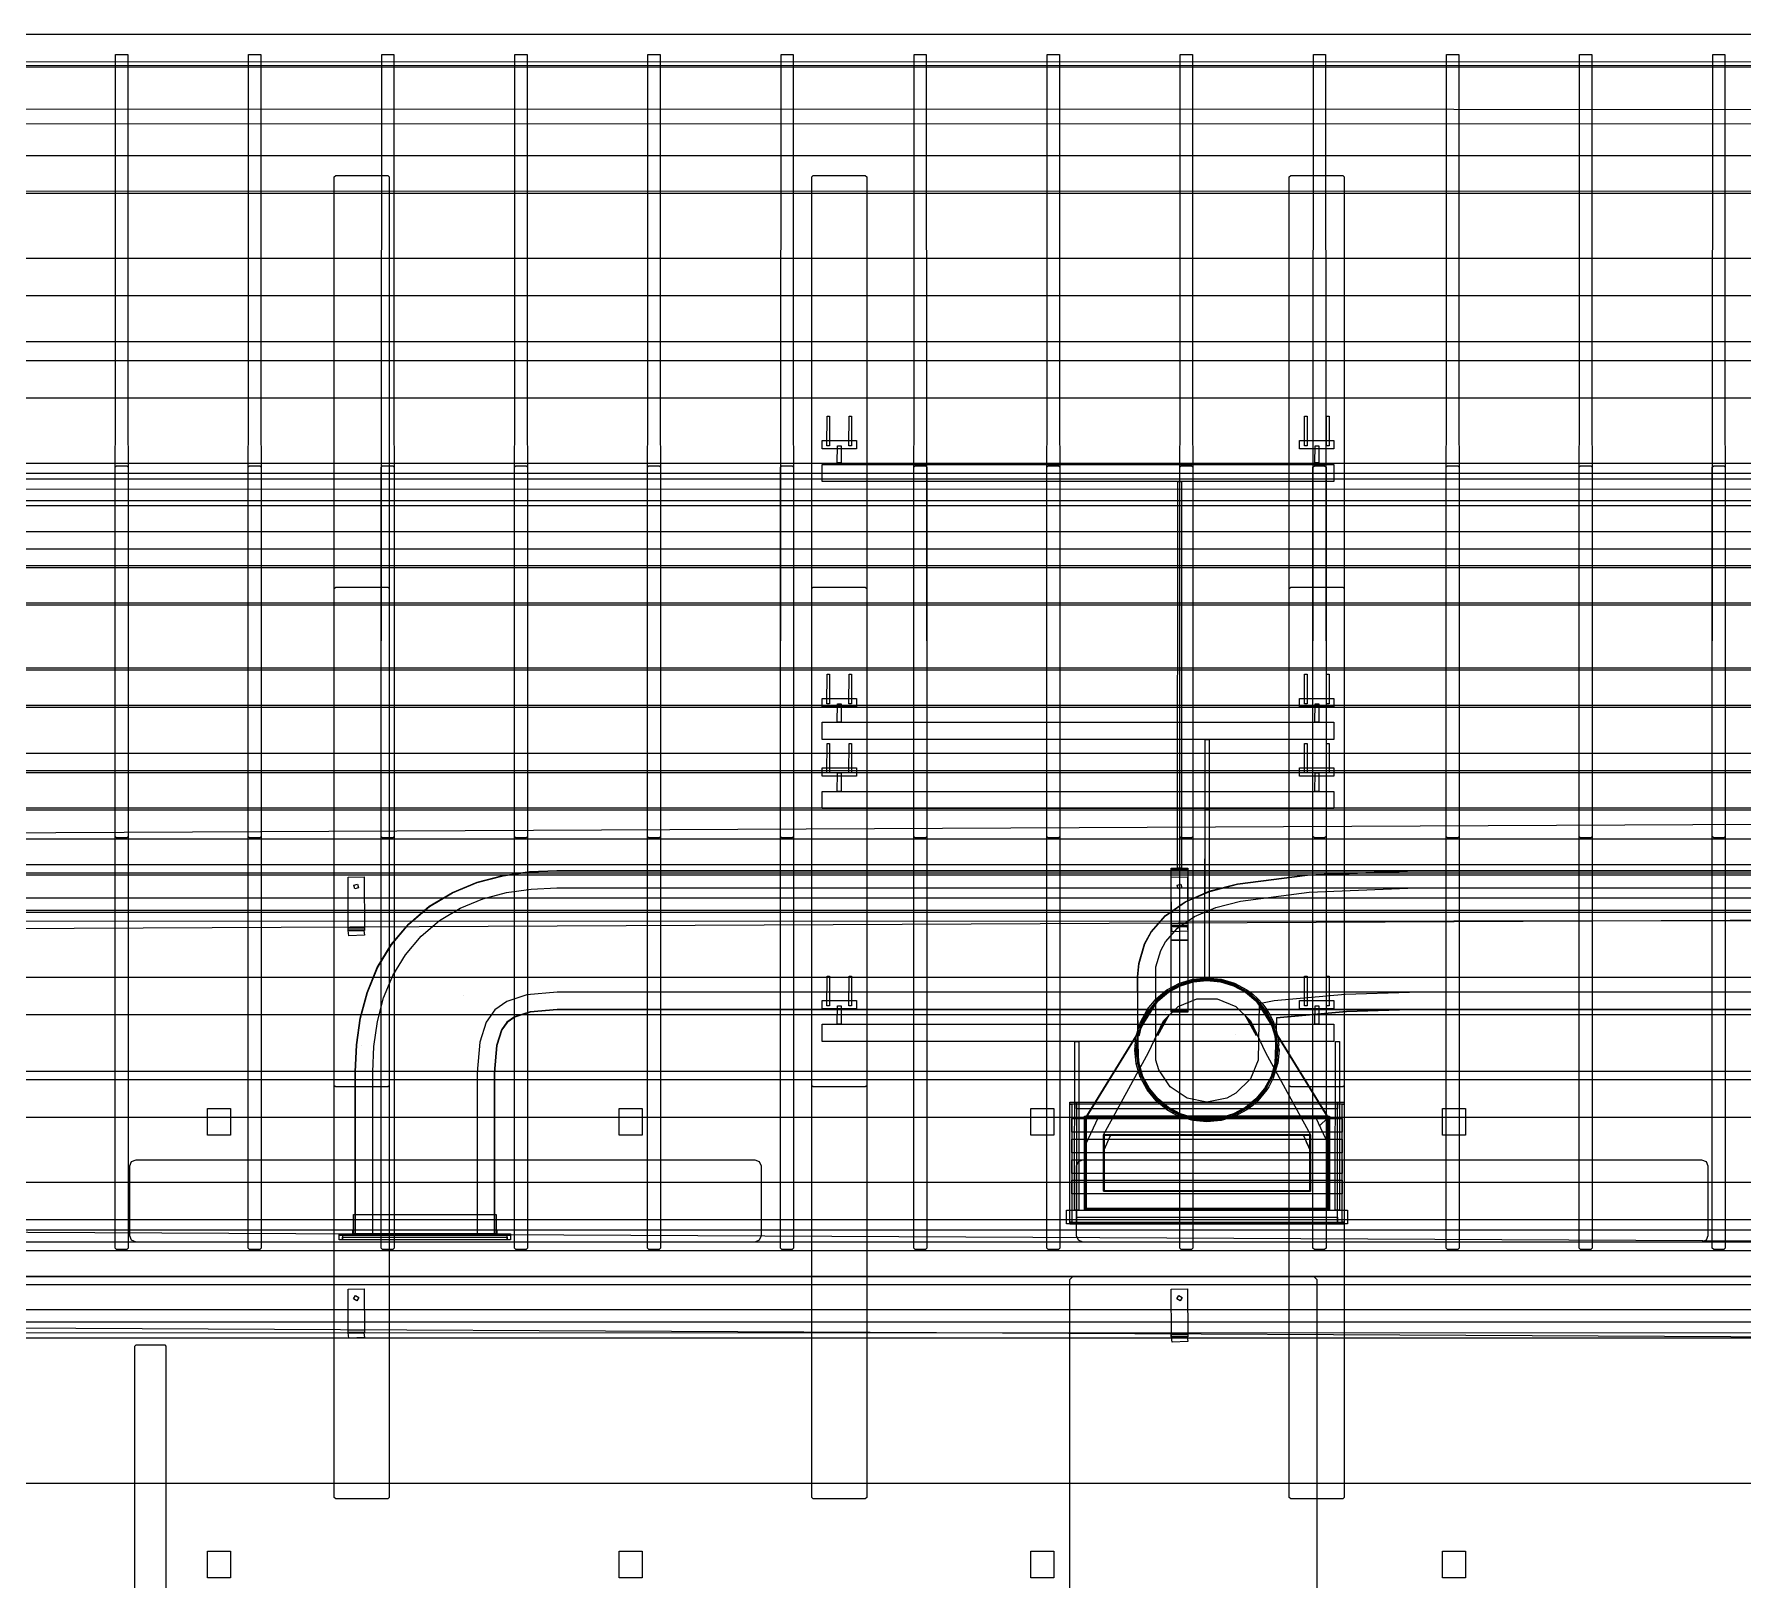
# Model space of a CAD drawing. Header units: metres. Extents: x 292.5 to 342.7, y -1 to 8.9.
# Drawn here: x 335.931 to 338.421, y 5.958 to 8.21 of the extents above; entities that cross this region are included whole.
import ezdxf

# ---------------------------------------------------------------- set-up
doc = ezdxf.new("R2010")
doc.units = ezdxf.units.M
doc.layers.add('VISTA', color=8, linetype='Continuous')

msp = doc.modelspace()

# ---------------------------------------------------------------- linework, layer by layer
at = {"layer": 'VISTA'}
for points in [[(333.64, 8.2083), (333.6417, 8.21), (342.3583, 8.21), (342.36, 8.2083), (342.36, 8.1017), (342.3583, 8.1), (333.6408, 8.1005), (333.64, 8.2083)], [(342.3, 7.0371), (333.7, 7.0371), (333.7, 8.1703), (342.3, 8.1695), (342.3, 7.0371)], [(336.0491, 8.1803), (336.0669, 8.1803), (336.0675, 7.0411), (336.0655, 7.0391), (336.0505, 7.0391), (336.0485, 7.0411), (336.0491, 8.1803)], [(336.2431, 8.1803), (336.2609, 8.1803), (336.2615, 7.0411), (336.2595, 7.0391), (336.2445, 7.0391), (336.2425, 7.0411), (336.2431, 8.1803)], [(336.4371, 8.1803), (336.4549, 8.1803), (336.4555, 7.0411), (336.4535, 7.0391), (336.4385, 7.0391), (336.4365, 7.0411), (336.4371, 8.1803)], [(336.6311, 8.1803), (336.6489, 8.1803), (336.6495, 7.0411), (336.6475, 7.0391), (336.6325, 7.0391), (336.6305, 7.0411), (336.6311, 8.1803)], [(336.8251, 8.1803), (336.8429, 8.1803), (336.8435, 7.0411), (336.8415, 7.0391), (336.8265, 7.0391), (336.8245, 7.0411), (336.8251, 8.1803)], [(337.0191, 8.1803), (337.0369, 8.1803), (337.0375, 7.0411), (337.0355, 7.0391), (337.0205, 7.0391), (337.0185, 7.0411), (337.0191, 8.1803)], [(337.2131, 8.1803), (337.2309, 8.1803), (337.2315, 7.0411), (337.2295, 7.0391), (337.2145, 7.0391), (337.2125, 7.0411), (337.2131, 8.1803)], [(337.4071, 8.1803), (337.4249, 8.1803), (337.4255, 7.0411), (337.4235, 7.0391), (337.4085, 7.0391), (337.4065, 7.0411), (337.4071, 8.1803)], [(337.6011, 8.1803), (337.6189, 8.1803), (337.6195, 7.0411), (337.6175, 7.0391), (337.6025, 7.0391), (337.6005, 7.0411), (337.6011, 8.1803)], [(337.7951, 8.1803), (337.8129, 8.1803), (337.8135, 7.0411), (337.8115, 7.0391), (337.7965, 7.0391), (337.7945, 7.0411), (337.7951, 8.1803)], [(337.9891, 8.1803), (338.0069, 8.1803), (338.0075, 7.0411), (338.0055, 7.0391), (337.9905, 7.0391), (337.9885, 7.0411), (337.9891, 8.1803)], [(338.1831, 8.1803), (338.2009, 8.1803), (338.2015, 7.0411), (338.1995, 7.0391), (338.1845, 7.0391), (338.1825, 7.0411), (338.1831, 8.1803)], [(338.3771, 8.1803), (338.3949, 8.1803), (338.3955, 7.0411), (338.3935, 7.0391), (338.3785, 7.0391), (338.3765, 7.0411), (338.3771, 8.1803)], [(342.308, 8.165), (342.31, 8.163), (342.31, 7.487), (342.308, 7.485), (333.692, 7.485), (333.69, 7.487), (333.6906, 8.1644), (342.308, 8.165)], [(342.3, 6.9512), (333.7, 6.9512), (333.7, 8.1623), (342.3, 8.1623), (342.3, 6.9512)], [(341.818, 8.08), (341.82, 8.078), (341.82, 6.402), (341.818, 6.4), (334.182, 6.4), (334.18, 6.402), (334.1806, 8.0794), (341.818, 8.08)], [(334.212, 8.033), (341.788, 8.033), (341.79, 8.031), (341.79, 7.98), (341.788, 7.978), (334.212, 7.978), (334.21, 7.98), (334.21, 8.031), (334.212, 8.033)], [(336.37, 8.0041), (336.446, 8.0041), (336.448, 8.0022), (336.448, 6.6778), (336.446, 6.6759), (336.37, 6.6759), (336.368, 6.6778), (336.368, 8.0022), (336.37, 8.0041)], [(337.066, 8.0041), (337.142, 8.0041), (337.144, 8.0022), (337.144, 6.6778), (337.142, 6.6759), (337.066, 6.6759), (337.064, 6.6778), (337.064, 8.0022), (337.066, 8.0041)], [(337.762, 8.0041), (337.838, 8.0041), (337.84, 8.0022), (337.84, 6.6778), (337.838, 6.6759), (337.762, 6.6759), (337.76, 6.6778), (337.76, 8.0022), (337.762, 8.0041)], [(341.808, 7.9817), (341.81, 7.9797), (341.81, 7.7637), (341.808, 7.7617), (334.192, 7.7617), (334.19, 7.7637), (334.1906, 7.9811), (341.808, 7.9817)], [(334.212, 7.8837), (341.788, 7.8837), (341.79, 7.8817), (341.79, 7.8307), (341.788, 7.8287), (334.212, 7.8287), (334.21, 7.8307), (334.21, 7.8817), (334.212, 7.8837)], [(334.212, 7.7344), (341.788, 7.7344), (341.79, 7.7324), (341.79, 7.6814), (341.788, 7.6794), (334.212, 7.6794), (334.21, 7.6814), (334.21, 7.7324), (334.212, 7.7344)], [(337.09, 7.6532), (337.09, 7.6102), (337.086, 7.6102), (337.0863, 7.6532), (337.09, 7.6532)], [(337.122, 7.6532), (337.122, 7.6102), (337.118, 7.6102), (337.1183, 7.6532), (337.122, 7.6532)], [(337.786, 7.6532), (337.786, 7.6102), (337.782, 7.6102), (337.7823, 7.6532), (337.786, 7.6532)], [(337.818, 7.6532), (337.818, 7.6102), (337.814, 7.6102), (337.8143, 7.6532), (337.818, 7.6532)], [(337.079, 7.6178), (337.129, 7.6178), (337.129, 7.6056), (337.079, 7.6056), (337.079, 7.6178)], [(337.107, 7.6102), (337.107, 7.5852), (337.101, 7.5852), (337.1015, 7.6102), (337.107, 7.6102)], [(337.775, 7.6178), (337.825, 7.6178), (337.825, 7.6056), (337.775, 7.6056), (337.775, 7.6178)], [(337.803, 7.6102), (337.803, 7.5852), (337.797, 7.5852), (337.7975, 7.6102), (337.803, 7.6102)], [(334.212, 7.5851), (341.788, 7.5851), (341.79, 7.5831), (341.79, 7.5321), (341.788, 7.5301), (334.212, 7.5301), (334.21, 7.5321), (334.21, 7.5831), (334.212, 7.5851)], [(336.0505, 7.5809), (336.0655, 7.5809), (336.0675, 7.5789), (336.0675, 6.4411), (336.0655, 6.4391), (336.0505, 6.4391), (336.0485, 6.4411), (336.0485, 7.5789), (336.0505, 7.5809)], [(336.2445, 7.5809), (336.2595, 7.5809), (336.2615, 7.5789), (336.2615, 6.4411), (336.2595, 6.4391), (336.2445, 6.4391), (336.2425, 6.4411), (336.2425, 7.5789), (336.2445, 7.5809)], [(336.4385, 7.5809), (336.4535, 7.5809), (336.4555, 7.5789), (336.4555, 6.4411), (336.4535, 6.4391), (336.4385, 6.4391), (336.4365, 6.4411), (336.4365, 7.5789), (336.4385, 7.5809)], [(336.6325, 7.5809), (336.6475, 7.5809), (336.6495, 7.5789), (336.6495, 6.4411), (336.6475, 6.4391), (336.6325, 6.4391), (336.6305, 6.4411), (336.6305, 7.5789), (336.6325, 7.5809)], [(336.8265, 7.5809), (336.8415, 7.5809), (336.8435, 7.5789), (336.8435, 6.4411), (336.8415, 6.4391), (336.8265, 6.4391), (336.8245, 6.4411), (336.8245, 7.5789), (336.8265, 7.5809)], [(337.0205, 7.5809), (337.0355, 7.5809), (337.0375, 7.5789), (337.0375, 6.4411), (337.0355, 6.4391), (337.0205, 6.4391), (337.0185, 6.4411), (337.0185, 7.5789), (337.0205, 7.5809)], [(337.825, 7.5832), (337.825, 7.5582), (337.079, 7.5582), (337.079, 7.5832), (337.825, 7.5832)], [(337.2145, 7.5809), (337.2295, 7.5809), (337.2315, 7.5789), (337.2315, 6.4411), (337.2295, 6.4391), (337.2145, 6.4391), (337.2125, 6.4411), (337.2125, 7.5789), (337.2145, 7.5809)], [(337.4085, 7.5809), (337.4235, 7.5809), (337.4255, 7.5789), (337.4255, 6.4411), (337.4235, 6.4391), (337.4085, 6.4391), (337.4065, 6.4411), (337.4065, 7.5789), (337.4085, 7.5809)], [(337.6025, 7.5809), (337.6175, 7.5809), (337.6195, 7.5789), (337.6195, 6.4411), (337.6175, 6.4391), (337.6025, 6.4391), (337.6005, 6.4411), (337.6005, 7.5789), (337.6025, 7.5809)], [(337.7965, 7.5809), (337.8115, 7.5809), (337.8135, 7.5789), (337.8135, 6.4411), (337.8115, 6.4391), (337.7965, 6.4391), (337.7945, 6.4411), (337.7945, 7.5789), (337.7965, 7.5809)], [(337.9905, 7.5809), (338.0055, 7.5809), (338.0075, 7.5789), (338.0075, 6.4411), (338.0055, 6.4391), (337.9905, 6.4391), (337.9885, 6.4411), (337.9885, 7.5789), (337.9905, 7.5809)], [(338.1845, 7.5809), (338.1995, 7.5809), (338.2015, 7.5789), (338.2015, 6.4411), (338.1995, 6.4391), (338.1845, 6.4391), (338.1825, 6.4411), (338.1825, 7.5789), (338.1845, 7.5809)], [(338.3785, 7.5809), (338.3935, 7.5809), (338.3955, 7.5789), (338.3955, 6.4411), (338.3935, 6.4391), (338.3785, 6.4391), (338.3765, 6.4411), (338.3765, 7.5789), (338.3785, 7.5809)], [(342.308, 7.5475), (342.31, 7.5455), (342.31, 7.5245), (342.308, 7.5225), (333.692, 7.5225), (333.69, 7.5245), (333.6906, 7.5469), (342.308, 7.5475)], [(333.7, 7.5703), (342.3, 7.5703), (342.3, 6.4371), (333.7, 6.4371), (333.7, 7.5703)], [(333.7, 7.5623), (342.3, 7.5623), (342.3, 6.3512), (333.7, 6.3512), (333.7, 7.5623)], [(337.603, 7.5582), (337.603, 6.995), (337.597, 6.995), (337.5975, 7.5582), (337.603, 7.5582)], [(333.7, 7.4599), (342.3, 7.4599), (342.3, 6.3101), (333.7, 6.3101), (333.7, 7.4599)], [(334.212, 7.4359), (341.788, 7.4359), (341.79, 7.4339), (341.79, 7.3829), (341.788, 7.3809), (334.212, 7.3809), (334.21, 7.3829), (334.21, 7.4339), (334.212, 7.4359)], [(334.212, 7.433), (341.788, 7.433), (341.79, 7.431), (341.79, 7.38), (341.788, 7.378), (334.212, 7.378), (334.21, 7.38), (334.21, 7.431), (334.212, 7.433)], [(336.368, 7.4022), (336.37, 7.4041), (336.446, 7.4041), (336.448, 7.4022), (336.448, 6.0778), (336.446, 6.0759), (336.37, 6.0759), (336.368, 6.0778), (336.368, 7.4022)], [(337.064, 7.4022), (337.066, 7.4041), (337.142, 7.4041), (337.144, 7.4022), (337.144, 6.0778), (337.142, 6.0759), (337.066, 6.0759), (337.064, 6.0778), (337.064, 7.4022)], [(337.76, 7.4022), (337.762, 7.4041), (337.838, 7.4041), (337.84, 7.4022), (337.84, 6.0778), (337.838, 6.0759), (337.762, 6.0759), (337.76, 6.0778), (337.76, 7.4022)], [(341.808, 7.3817), (341.81, 7.3797), (341.81, 7.1637), (341.808, 7.1617), (334.192, 7.1617), (334.19, 7.1637), (334.1906, 7.3811), (341.808, 7.3817)], [(334.212, 7.2866), (341.788, 7.2866), (341.79, 7.2846), (341.79, 7.2336), (341.788, 7.2316), (334.212, 7.2316), (334.21, 7.2336), (334.21, 7.2846), (334.212, 7.2866)], [(334.212, 7.2837), (341.788, 7.2837), (341.79, 7.2817), (341.79, 7.2307), (341.788, 7.2287), (334.212, 7.2287), (334.21, 7.2307), (334.21, 7.2817), (334.212, 7.2837)], [(337.09, 7.2773), (337.09, 7.2343), (337.086, 7.2343), (337.0863, 7.2773), (337.09, 7.2773)], [(337.122, 7.2773), (337.122, 7.2343), (337.118, 7.2343), (337.1183, 7.2773), (337.122, 7.2773)], [(337.786, 7.2773), (337.786, 7.2343), (337.782, 7.2343), (337.7823, 7.2773), (337.786, 7.2773)], [(337.818, 7.2773), (337.818, 7.2343), (337.814, 7.2343), (337.8143, 7.2773), (337.818, 7.2773)], [(337.079, 7.2419), (337.129, 7.2419), (337.129, 7.2298), (337.079, 7.2298), (337.079, 7.2419)], [(337.107, 7.2343), (337.107, 7.2073), (337.101, 7.2073), (337.1015, 7.2343), (337.107, 7.2343)], [(337.775, 7.2419), (337.825, 7.2419), (337.825, 7.2298), (337.775, 7.2298), (337.775, 7.2419)], [(337.803, 7.2343), (337.803, 7.2073), (337.797, 7.2073), (337.7975, 7.2343), (337.803, 7.2343)], [(337.825, 7.2073), (337.825, 7.1823), (337.079, 7.1823), (337.079, 7.2073), (337.825, 7.2073)], [(337.09, 7.1765), (337.09, 7.1335), (337.086, 7.1335), (337.0863, 7.1765), (337.09, 7.1765)], [(337.122, 7.1765), (337.122, 7.1335), (337.118, 7.1335), (337.1183, 7.1765), (337.122, 7.1765)], [(337.643, 7.1823), (337.643, 6.835), (337.637, 6.835), (337.6375, 7.1823), (337.643, 7.1823)], [(337.786, 7.1765), (337.786, 7.1335), (337.782, 7.1335), (337.7823, 7.1765), (337.786, 7.1765)], [(337.818, 7.1765), (337.818, 7.1335), (337.814, 7.1335), (337.8143, 7.1765), (337.818, 7.1765)], [(334.212, 7.1373), (341.788, 7.1373), (341.79, 7.1353), (341.79, 7.0843), (341.788, 7.0823), (334.212, 7.0823), (334.21, 7.0843), (334.21, 7.1353), (334.212, 7.1373)], [(334.212, 7.1344), (341.788, 7.1344), (341.79, 7.1324), (341.79, 7.0814), (341.788, 7.0794), (334.212, 7.0794), (334.21, 7.0814), (334.21, 7.1324), (334.212, 7.1344)], [(337.079, 7.1411), (337.129, 7.1411), (337.129, 7.1289), (337.079, 7.1289), (337.079, 7.1411)], [(337.107, 7.1335), (337.107, 7.1065), (337.101, 7.1065), (337.1015, 7.1335), (337.107, 7.1335)], [(337.775, 7.1411), (337.825, 7.1411), (337.825, 7.1289), (337.775, 7.1289), (337.775, 7.1411)], [(337.803, 7.1335), (337.803, 7.1065), (337.797, 7.1065), (337.7975, 7.1335), (337.803, 7.1335)], [(337.825, 7.1065), (337.825, 7.0815), (337.079, 7.0815), (337.079, 7.1065), (337.825, 7.1065)], [(333.675, 7.0356), (342.325, 7.0776), (342.325, 6.9376), (333.675, 6.8956), (333.675, 7.0356)], [(337.643, 7.0815), (337.643, 6.835), (337.637, 6.835), (337.6375, 7.0815), (337.643, 7.0815)], [(334, 6.998), (334.002, 7.0001), (341.998, 7), (342, 6.998), (342, 6.402), (341.998, 6.4), (334.002, 6.4), (334, 6.402), (334, 6.998)], [(334.212, 6.988), (341.788, 6.988), (341.79, 6.986), (341.79, 6.935), (341.788, 6.933), (334.212, 6.933), (334.21, 6.935), (334.21, 6.986), (334.212, 6.988)], [(334.212, 6.9851), (341.788, 6.9851), (341.79, 6.9831), (341.79, 6.9321), (341.788, 6.9301), (334.212, 6.9301), (334.21, 6.9321), (334.21, 6.9831), (334.212, 6.9851)], [(336.388, 6.9815), (336.4115, 6.982), (336.412, 6.9045), (336.3881, 6.9045), (336.388, 6.9815)], [(337.588, 6.995), (337.612, 6.995), (337.612, 6.89), (337.588, 6.89), (337.588, 6.995)], [(337.588, 6.993), (337.612, 6.993), (337.612, 6.89), (337.588, 6.89), (337.588, 6.993)], [(337.588, 6.9815), (337.6115, 6.982), (337.612, 6.9105), (337.5881, 6.9105), (337.588, 6.9815)], [(336.4035, 6.966), (336.398, 6.9645), (336.3965, 6.97), (336.402, 6.9715), (336.4035, 6.966)], [(336.5779, 6.9691), (336.5779, 6.9691), (336.5779, 6.9691), (336.5779, 6.9691)], [(337.6035, 6.966), (337.598, 6.9645), (337.5965, 6.97), (337.602, 6.9715), (337.6035, 6.966)], [(341.808, 6.9183), (341.81, 6.9163), (341.81, 6.7003), (341.808, 6.6983), (334.192, 6.6983), (334.19, 6.7003), (334.1906, 6.9177), (341.808, 6.9183)], [(336.388, 6.908), (336.412, 6.908), (336.412, 6.904), (336.388, 6.904), (336.388, 6.908)], [(336.411, 6.904), (336.412, 6.897), (336.389, 6.896), (336.3883, 6.9037), (336.411, 6.904)], [(337.588, 6.914), (337.612, 6.914), (337.612, 6.91), (337.588, 6.91), (337.588, 6.914)], [(337.611, 6.91), (337.612, 6.903), (337.589, 6.902), (337.5883, 6.9097), (337.611, 6.91)], [(337.588, 6.89), (337.612, 6.89), (337.612, 6.785), (337.588, 6.785), (337.588, 6.89)], [(337.588, 6.89), (337.612, 6.89), (337.612, 6.787), (337.588, 6.787), (337.588, 6.89)], [(334.212, 6.8359), (341.788, 6.8359), (341.79, 6.8339), (341.79, 6.7829), (341.788, 6.7809), (334.212, 6.7809), (334.21, 6.7829), (334.21, 6.8339), (334.212, 6.8359)], [(337.09, 6.8373), (337.09, 6.7943), (337.086, 6.7943), (337.0863, 6.8373), (337.09, 6.8373)], [(337.122, 6.8373), (337.122, 6.7943), (337.118, 6.7943), (337.1183, 6.8373), (337.122, 6.8373)], [(337.4635, 6.6315), (337.5406, 6.7569), (337.5556, 6.7864), (337.5682, 6.8018), (337.5836, 6.8144), (337.6012, 6.8238), (337.6202, 6.8296), (337.64, 6.8315), (337.6598, 6.8296), (337.6788, 6.8238), (337.6964, 6.8144), (337.7118, 6.8018), (337.7244, 6.7864), (337.7394, 6.7568), (337.8165, 6.6315), (337.8165, 6.4985), (337.4635, 6.4985), (337.4635, 6.6315)], [(337.464, 6.631), (337.5409, 6.7563), (337.556, 6.7861), (337.5686, 6.8014), (337.5839, 6.814), (337.6013, 6.8233), (337.6203, 6.8291), (337.64, 6.831), (337.6597, 6.8291), (337.6787, 6.8233), (337.6961, 6.814), (337.7114, 6.8014), (337.724, 6.7861), (337.7391, 6.7563), (337.816, 6.631), (337.816, 6.499), (337.464, 6.499), (337.464, 6.631)], [(337.6006, 6.8252), (337.5828, 6.8156), (337.5817, 6.8173), (337.5998, 6.827), (337.6006, 6.8252)], [(337.6006, 6.8252), (337.5828, 6.8156), (337.5817, 6.8173), (337.5998, 6.827), (337.6006, 6.8252)], [(337.5838, 6.8145), (337.5828, 6.8156), (337.5914, 6.8208), (337.6006, 6.8252), (337.5838, 6.8145)], [(337.5838, 6.8145), (337.5828, 6.8156), (337.5914, 6.8208), (337.6006, 6.8252), (337.5838, 6.8145)], [(337.5998, 6.827), (337.6195, 6.833), (337.6199, 6.831), (337.6007, 6.8252), (337.5998, 6.827)], [(337.5998, 6.827), (337.6195, 6.833), (337.6199, 6.831), (337.6007, 6.8252), (337.5998, 6.827)], [(337.6101, 6.8286), (337.6199, 6.831), (337.6107, 6.8267), (337.6006, 6.8252), (337.6101, 6.8286)], [(337.6101, 6.8286), (337.6199, 6.831), (337.6107, 6.8267), (337.6006, 6.8252), (337.6101, 6.8286)], [(337.64, 6.833), (337.6199, 6.831), (337.6195, 6.833), (337.64, 6.835), (337.64, 6.833)], [(337.64, 6.833), (337.6199, 6.831), (337.6195, 6.833), (337.64, 6.835), (337.64, 6.833)], [(337.6349, 6.8329), (337.64, 6.833), (337.6202, 6.8296), (337.6349, 6.8329)], [(337.6349, 6.8329), (337.64, 6.833), (337.6202, 6.8296), (337.6349, 6.8329)], [(337.64, 6.833), (337.64, 6.835), (337.6605, 6.833), (337.6601, 6.831), (337.64, 6.833)], [(337.64, 6.833), (337.64, 6.835), (337.6605, 6.833), (337.6601, 6.831), (337.64, 6.833)], [(337.64, 6.833), (337.66, 6.831), (337.6597, 6.8296), (337.64, 6.833)], [(337.64, 6.833), (337.66, 6.831), (337.6597, 6.8296), (337.64, 6.833)], [(337.6794, 6.8252), (337.6788, 6.8238), (337.6598, 6.8296), (337.6794, 6.8252)], [(337.6794, 6.8252), (337.6788, 6.8238), (337.6598, 6.8296), (337.6794, 6.8252)], [(337.6802, 6.827), (337.6794, 6.8252), (337.6601, 6.831), (337.6605, 6.833), (337.6802, 6.827)], [(337.6802, 6.827), (337.6794, 6.8252), (337.6601, 6.831), (337.6605, 6.833), (337.6802, 6.827)], [(337.6794, 6.8252), (337.6802, 6.827), (337.6983, 6.8173), (337.6972, 6.8156), (337.6794, 6.8252)], [(337.6794, 6.8252), (337.6802, 6.827), (337.6983, 6.8173), (337.6972, 6.8156), (337.6794, 6.8252)], [(337.6794, 6.8252), (337.6972, 6.8156), (337.6964, 6.8144), (337.6794, 6.8252)], [(337.6794, 6.8252), (337.6972, 6.8156), (337.6964, 6.8144), (337.6794, 6.8252)], [(337.786, 6.8373), (337.786, 6.7943), (337.782, 6.7943), (337.7823, 6.8373), (337.786, 6.8373)], [(337.818, 6.8373), (337.818, 6.7943), (337.814, 6.7943), (337.8143, 6.8373), (337.818, 6.8373)], [(336.5558, 6.8085), (336.5558, 6.8085), (336.5558, 6.8085), (336.5558, 6.8085)], [(337.079, 6.8019), (337.129, 6.8019), (337.129, 6.7898), (337.079, 6.7898), (337.079, 6.8019)], [(337.489, 6.606), (337.5548, 6.7263), (337.5768, 6.7722), (337.5978, 6.7932), (337.6252, 6.8045), (337.6548, 6.8045), (337.6822, 6.7932), (337.7032, 6.7722), (337.7252, 6.7263), (337.791, 6.606), (337.791, 6.524), (337.489, 6.524), (337.489, 6.606)], [(337.5657, 6.8042), (337.5672, 6.8028), (337.5545, 6.7875), (337.5529, 6.7886), (337.5657, 6.8042)], [(337.5657, 6.8042), (337.5672, 6.8028), (337.5545, 6.7875), (337.5529, 6.7886), (337.5657, 6.8042)], [(337.5682, 6.8018), (337.5558, 6.7866), (337.5545, 6.7875), (337.5682, 6.8018)], [(337.5682, 6.8018), (337.5558, 6.7866), (337.5545, 6.7875), (337.5682, 6.8018)], [(337.5672, 6.8028), (337.5658, 6.8042), (337.5659, 6.8044), (337.5672, 6.8028)], [(337.5672, 6.8028), (337.5658, 6.8042), (337.5659, 6.8044), (337.5672, 6.8028)], [(337.5817, 6.8173), (337.5828, 6.8156), (337.5674, 6.803), (337.5659, 6.8044), (337.5817, 6.8173)], [(337.5817, 6.8173), (337.5828, 6.8156), (337.5674, 6.803), (337.5659, 6.8044), (337.5817, 6.8173)], [(337.5682, 6.8018), (337.5672, 6.8028), (337.5674, 6.803), (337.5682, 6.8018)], [(337.5682, 6.8018), (337.5672, 6.8028), (337.5674, 6.803), (337.5682, 6.8018)], [(337.5786, 6.8127), (337.5828, 6.8156), (337.5684, 6.8019), (337.5786, 6.8127)], [(337.5786, 6.8127), (337.5828, 6.8156), (337.5684, 6.8019), (337.5786, 6.8127)], [(337.7066, 6.8112), (337.714, 6.8044), (337.7126, 6.803), (337.6972, 6.8156), (337.6983, 6.8173), (337.7066, 6.8112)], [(337.7066, 6.8112), (337.714, 6.8044), (337.7126, 6.803), (337.6972, 6.8156), (337.6983, 6.8173), (337.7066, 6.8112)], [(337.7053, 6.8096), (337.7126, 6.803), (337.7116, 6.8019), (337.6972, 6.8156), (337.7053, 6.8096)], [(337.7053, 6.8096), (337.7126, 6.803), (337.7116, 6.8019), (337.6972, 6.8156), (337.7053, 6.8096)], [(337.7116, 6.8019), (337.7126, 6.803), (337.7128, 6.8028), (337.7116, 6.8019)], [(337.7116, 6.8019), (337.7126, 6.803), (337.7128, 6.8028), (337.7116, 6.8019)], [(337.7142, 6.8042), (337.7128, 6.8028), (337.7126, 6.803), (337.7142, 6.8042)], [(337.7142, 6.8042), (337.7128, 6.8028), (337.7126, 6.803), (337.7142, 6.8042)], [(337.7212, 6.7966), (337.7271, 6.7886), (337.7255, 6.7875), (337.7128, 6.8028), (337.7142, 6.8042), (337.7212, 6.7966)], [(337.7212, 6.7966), (337.7271, 6.7886), (337.7255, 6.7875), (337.7128, 6.8028), (337.7142, 6.8042), (337.7212, 6.7966)], [(337.7196, 6.7953), (337.7255, 6.7875), (337.7242, 6.7866), (337.7128, 6.8028), (337.7196, 6.7953)], [(337.7196, 6.7953), (337.7255, 6.7875), (337.7242, 6.7866), (337.7128, 6.8028), (337.7196, 6.7953)], [(337.775, 6.8019), (337.825, 6.8019), (337.825, 6.7898), (337.775, 6.7898), (337.775, 6.8019)], [(337.107, 6.7943), (337.107, 6.7673), (337.101, 6.7673), (337.1015, 6.7943), (337.107, 6.7943)], [(337.545, 6.7697), (337.5431, 6.7705), (337.5527, 6.7883), (337.5544, 6.7872), (337.545, 6.7697)], [(337.545, 6.7697), (337.5431, 6.7705), (337.5527, 6.7883), (337.5544, 6.7872), (337.545, 6.7697)], [(337.5464, 6.7691), (337.545, 6.7697), (337.5492, 6.7786), (337.5544, 6.7872), (337.5464, 6.7691)], [(337.5464, 6.7691), (337.545, 6.7697), (337.5492, 6.7786), (337.5544, 6.7872), (337.5464, 6.7691)], [(337.556, 6.7861), (337.5456, 6.7649), (337.5663, 6.7986), (337.556, 6.7861)], [(337.5544, 6.7872), (337.5527, 6.7883), (337.5529, 6.7886), (337.5544, 6.7872)], [(337.5544, 6.7872), (337.5527, 6.7883), (337.5529, 6.7886), (337.5544, 6.7872)], [(337.5556, 6.7864), (337.5544, 6.7872), (337.5545, 6.7875), (337.5556, 6.7864)], [(337.5556, 6.7864), (337.5544, 6.7872), (337.5545, 6.7875), (337.5556, 6.7864)], [(337.5776, 6.7717), (337.5684, 6.7511), (337.5837, 6.779), (337.5776, 6.7717)], [(337.5794, 6.784), (337.5794, 6.784), (337.5794, 6.784), (337.5794, 6.784)], [(337.5798, 6.7842), (337.5798, 6.7842), (337.5798, 6.7842), (337.5798, 6.7842)], [(337.7116, 6.7511), (337.7024, 6.7717), (337.6963, 6.779), (337.7116, 6.7511)], [(337.7345, 6.7649), (337.724, 6.7861), (337.7137, 6.7986), (337.7345, 6.7649)], [(337.7244, 6.7864), (337.7242, 6.7866), (337.7255, 6.7875), (337.7244, 6.7864)], [(337.7244, 6.7864), (337.7242, 6.7866), (337.7255, 6.7875), (337.7244, 6.7864)], [(337.7273, 6.7883), (337.7256, 6.7872), (337.7255, 6.7875), (337.7273, 6.7883)], [(337.7273, 6.7883), (337.7256, 6.7872), (337.7255, 6.7875), (337.7273, 6.7883)], [(337.7326, 6.7795), (337.7369, 6.7705), (337.735, 6.7697), (337.7256, 6.7872), (337.7273, 6.7883), (337.7326, 6.7795)], [(337.7326, 6.7795), (337.7369, 6.7705), (337.735, 6.7697), (337.7256, 6.7872), (337.7273, 6.7883), (337.7326, 6.7795)], [(337.7256, 6.7872), (337.735, 6.7697), (337.7336, 6.7691), (337.7256, 6.7872)], [(337.7256, 6.7872), (337.735, 6.7697), (337.7336, 6.7691), (337.7256, 6.7872)], [(337.803, 6.7943), (337.803, 6.7673), (337.797, 6.7673), (337.7975, 6.7943), (337.803, 6.7943)], [(337.825, 6.7673), (337.825, 6.7423), (337.079, 6.7423), (337.079, 6.7673), (337.825, 6.7673)], [(337.539, 6.7501), (337.5372, 6.7361), (337.5352, 6.7362), (337.537, 6.7505), (337.539, 6.7501)], [(337.539, 6.7501), (337.5372, 6.7361), (337.5352, 6.7362), (337.537, 6.7505), (337.539, 6.7501)], [(337.539, 6.7501), (337.537, 6.7505), (337.5371, 6.7509), (337.539, 6.7501)], [(337.539, 6.7501), (337.537, 6.7505), (337.5371, 6.7509), (337.539, 6.7501)], [(337.5393, 6.7515), (337.539, 6.7505), (337.5371, 6.7509), (337.5393, 6.7515)], [(337.5393, 6.7515), (337.539, 6.7505), (337.5371, 6.7509), (337.5393, 6.7515)], [(337.5391, 6.736), (337.5372, 6.7361), (337.539, 6.7501), (337.5391, 6.736)], [(337.5391, 6.736), (337.5372, 6.7361), (337.539, 6.7501), (337.5391, 6.736)], [(337.5448, 6.7694), (337.5393, 6.7515), (337.5373, 6.752), (337.543, 6.7702), (337.5448, 6.7694)], [(337.5448, 6.7694), (337.5393, 6.7515), (337.5373, 6.752), (337.543, 6.7702), (337.5448, 6.7694)], [(337.5409, 6.7512), (337.5406, 6.7502), (337.539, 6.7505), (337.5409, 6.7512)], [(337.5409, 6.7512), (337.5406, 6.7502), (337.539, 6.7505), (337.5409, 6.7512)], [(337.5404, 6.7498), (337.539, 6.7501), (337.539, 6.7505), (337.5404, 6.7498)], [(337.5404, 6.7498), (337.539, 6.7501), (337.539, 6.7505), (337.5404, 6.7498)], [(337.543, 6.7647), (337.5448, 6.7694), (337.5409, 6.7512), (337.543, 6.7647)], [(337.543, 6.7647), (337.5448, 6.7694), (337.5409, 6.7512), (337.543, 6.7647)], [(337.5448, 6.7694), (337.543, 6.7702), (337.5431, 6.7705), (337.5448, 6.7694)], [(337.5448, 6.7694), (337.543, 6.7702), (337.5431, 6.7705), (337.5448, 6.7694)], [(337.5462, 6.7688), (337.5448, 6.7694), (337.545, 6.7697), (337.5462, 6.7688)], [(337.5462, 6.7688), (337.5448, 6.7694), (337.545, 6.7697), (337.5462, 6.7688)], [(337.6821, 6.7527), (337.6821, 6.7527), (337.6821, 6.7527), (337.6821, 6.7527)], [(337.7394, 6.7502), (337.7336, 6.7691), (337.735, 6.7697), (337.7399, 6.755), (337.7394, 6.7502)], [(337.7394, 6.7502), (337.7336, 6.7691), (337.735, 6.7697), (337.7399, 6.755), (337.7394, 6.7502)], [(337.7405, 6.7605), (337.7429, 6.7509), (337.7409, 6.7505), (337.735, 6.7697), (337.737, 6.7702), (337.7405, 6.7605)], [(337.7405, 6.7605), (337.7429, 6.7509), (337.7409, 6.7505), (337.735, 6.7697), (337.737, 6.7702), (337.7405, 6.7605)], [(337.741, 6.7501), (337.7396, 6.7498), (337.7394, 6.7502), (337.741, 6.7501)], [(337.741, 6.7501), (337.7396, 6.7498), (337.7394, 6.7502), (337.741, 6.7501)], [(337.7428, 6.7361), (337.7409, 6.736), (337.7396, 6.7498), (337.7428, 6.7361)], [(337.7428, 6.7361), (337.7409, 6.736), (337.7396, 6.7498), (337.7428, 6.7361)], [(337.7409, 6.7505), (337.7429, 6.7509), (337.743, 6.7505), (337.7409, 6.7505)], [(337.7409, 6.7505), (337.7429, 6.7509), (337.743, 6.7505), (337.7409, 6.7505)], [(337.743, 6.7505), (337.7448, 6.7362), (337.7428, 6.7361), (337.7414, 6.748), (337.743, 6.7505)], [(337.743, 6.7505), (337.7448, 6.7362), (337.7428, 6.7361), (337.7414, 6.748), (337.743, 6.7505)], [(336.4083, 6.7366), (336.4083, 6.7366), (336.4083, 6.7366), (336.4083, 6.7366), (336.4083, 6.7366)], [(337.453, 6.7423), (337.453, 6.4965), (337.447, 6.4965), (337.4475, 6.7423), (337.453, 6.7423)], [(337.537, 6.7315), (337.535, 6.7316), (337.5351, 6.7335), (337.537, 6.7315)], [(337.537, 6.7315), (337.535, 6.7316), (337.5351, 6.7335), (337.537, 6.7315)], [(337.537, 6.7315), (337.537, 6.7304), (337.535, 6.7304), (337.537, 6.7315)], [(337.537, 6.7315), (337.537, 6.7304), (337.535, 6.7304), (337.537, 6.7315)], [(337.537, 6.73), (337.535, 6.73), (337.535, 6.7304), (337.537, 6.73)], [(337.537, 6.73), (337.535, 6.73), (337.535, 6.7304), (337.537, 6.73)], [(337.535, 6.73), (337.537, 6.73), (337.5389, 6.7103), (337.5369, 6.7099), (337.535, 6.73)], [(337.535, 6.73), (337.537, 6.73), (337.5389, 6.7103), (337.5369, 6.7099), (337.535, 6.73)], [(337.5372, 6.736), (337.5371, 6.7334), (337.5351, 6.7335), (337.5352, 6.7362), (337.5372, 6.736)], [(337.5372, 6.736), (337.5371, 6.7334), (337.5351, 6.7335), (337.5352, 6.7362), (337.5372, 6.736)], [(337.5371, 6.7334), (337.5388, 6.7333), (337.5386, 6.7315), (337.5371, 6.7334)], [(337.5371, 6.7334), (337.5388, 6.7333), (337.5386, 6.7315), (337.5371, 6.7334)], [(337.5386, 6.7315), (337.5385, 6.7304), (337.537, 6.7304), (337.5386, 6.7315)], [(337.5386, 6.7315), (337.5385, 6.7304), (337.537, 6.7304), (337.5386, 6.7315)], [(337.5385, 6.73), (337.537, 6.73), (337.537, 6.7304), (337.5385, 6.73)], [(337.5385, 6.73), (337.537, 6.73), (337.537, 6.7304), (337.5385, 6.73)], [(337.5375, 6.7199), (337.537, 6.73), (337.5404, 6.7106), (337.5375, 6.7199)], [(337.5375, 6.7199), (337.537, 6.73), (337.5404, 6.7106), (337.5375, 6.7199)], [(337.5372, 6.736), (337.5391, 6.7359), (337.5388, 6.7334), (337.5372, 6.736)], [(337.5372, 6.736), (337.5391, 6.7359), (337.5388, 6.7334), (337.5372, 6.736)], [(337.7144, 6.733), (337.7144, 6.733), (337.7144, 6.733), (337.7144, 6.733)], [(337.743, 6.73), (337.7411, 6.7103), (337.7396, 6.7106), (337.743, 6.73)], [(337.743, 6.73), (337.7411, 6.7103), (337.7396, 6.7106), (337.743, 6.73)], [(337.7409, 6.7359), (337.7428, 6.736), (337.7429, 6.7334), (337.7409, 6.7359)], [(337.7409, 6.7359), (337.7428, 6.736), (337.7429, 6.7334), (337.7409, 6.7359)], [(337.743, 6.73), (337.745, 6.73), (337.7431, 6.7099), (337.7411, 6.7103), (337.743, 6.73)], [(337.743, 6.73), (337.745, 6.73), (337.7431, 6.7099), (337.7411, 6.7103), (337.743, 6.73)], [(337.7414, 6.7315), (337.7412, 6.7333), (337.7429, 6.7334), (337.7414, 6.7315)], [(337.7414, 6.7315), (337.7412, 6.7333), (337.7429, 6.7334), (337.7414, 6.7315)], [(337.7414, 6.7315), (337.743, 6.7315), (337.743, 6.7304), (337.7414, 6.7315)], [(337.7414, 6.7315), (337.743, 6.7315), (337.743, 6.7304), (337.7414, 6.7315)], [(337.7415, 6.73), (337.7415, 6.7304), (337.743, 6.7304), (337.7415, 6.73)], [(337.7415, 6.73), (337.7415, 6.7304), (337.743, 6.7304), (337.7415, 6.73)], [(337.7449, 6.7335), (337.7429, 6.7334), (337.7428, 6.736), (337.7449, 6.7335)], [(337.7449, 6.7335), (337.7429, 6.7334), (337.7428, 6.736), (337.7449, 6.7335)], [(337.745, 6.7316), (337.743, 6.7315), (337.7429, 6.7334), (337.745, 6.7316)], [(337.745, 6.7316), (337.743, 6.7315), (337.7429, 6.7334), (337.745, 6.7316)], [(337.743, 6.7304), (337.743, 6.7315), (337.745, 6.7315), (337.743, 6.7304)], [(337.743, 6.7304), (337.743, 6.7315), (337.745, 6.7315), (337.743, 6.7304)], [(337.743, 6.7304), (337.745, 6.7304), (337.745, 6.73), (337.743, 6.7304)], [(337.743, 6.7304), (337.745, 6.7304), (337.745, 6.73), (337.743, 6.7304)], [(337.833, 6.7423), (337.833, 6.4965), (337.827, 6.4965), (337.8275, 6.7423), (337.833, 6.7423)], [(337.539, 6.7099), (337.537, 6.7095), (337.5369, 6.7099), (337.539, 6.7099)], [(337.539, 6.7099), (337.537, 6.7095), (337.5369, 6.7099), (337.539, 6.7099)], [(337.5447, 6.6909), (337.5428, 6.6902), (337.537, 6.7095), (337.539, 6.7099), (337.5447, 6.6909)], [(337.5447, 6.6909), (337.5428, 6.6902), (337.537, 6.7095), (337.539, 6.7099), (337.5447, 6.6909)], [(337.5404, 6.7106), (337.5404, 6.7102), (337.539, 6.7099), (337.5404, 6.7106)], [(337.5404, 6.7106), (337.5404, 6.7102), (337.539, 6.7099), (337.5404, 6.7106)], [(337.5461, 6.6915), (337.5447, 6.6909), (337.539, 6.7099), (337.5461, 6.6915)], [(337.5461, 6.6915), (337.5447, 6.6909), (337.539, 6.7099), (337.5461, 6.6915)], [(337.741, 6.7099), (337.7353, 6.6909), (337.7339, 6.6915), (337.741, 6.7099)], [(337.741, 6.7099), (337.7353, 6.6909), (337.7339, 6.6915), (337.741, 6.7099)], [(337.741, 6.7099), (337.743, 6.7095), (337.7371, 6.6902), (337.7353, 6.6909), (337.741, 6.7099)], [(337.741, 6.7099), (337.743, 6.7095), (337.7371, 6.6902), (337.7353, 6.6909), (337.741, 6.7099)], [(337.7396, 6.7102), (337.7396, 6.7106), (337.7411, 6.7103), (337.7396, 6.7102)], [(337.7396, 6.7102), (337.7396, 6.7106), (337.7411, 6.7103), (337.7396, 6.7102)], [(337.741, 6.7099), (337.7411, 6.7103), (337.743, 6.7099), (337.741, 6.7099)], [(337.741, 6.7099), (337.7411, 6.7103), (337.743, 6.7099), (337.741, 6.7099)], [(334.212, 6.6866), (341.788, 6.6866), (341.79, 6.6846), (341.79, 6.6336), (341.788, 6.6316), (334.212, 6.6316), (334.21, 6.6336), (334.21, 6.6846), (334.212, 6.6866)], [(337.5447, 6.6909), (337.5448, 6.6906), (337.543, 6.6898), (337.5447, 6.6909)], [(337.5447, 6.6909), (337.5448, 6.6906), (337.543, 6.6898), (337.5447, 6.6909)], [(337.5544, 6.6728), (337.5527, 6.6717), (337.543, 6.6898), (337.5448, 6.6906), (337.5544, 6.6728)], [(337.5544, 6.6728), (337.5527, 6.6717), (337.543, 6.6898), (337.5448, 6.6906), (337.5544, 6.6728)], [(337.5447, 6.6909), (337.5461, 6.6915), (337.5462, 6.6912), (337.5447, 6.6909)], [(337.5447, 6.6909), (337.5461, 6.6915), (337.5462, 6.6912), (337.5447, 6.6909)], [(337.5462, 6.6912), (337.5544, 6.6728), (337.5492, 6.6814), (337.5462, 6.6912)], [(337.5462, 6.6912), (337.5544, 6.6728), (337.5492, 6.6814), (337.5462, 6.6912)], [(337.7338, 6.6912), (337.7352, 6.6906), (337.7258, 6.673), (337.7244, 6.6736), (337.7338, 6.6912)], [(337.7338, 6.6912), (337.7352, 6.6906), (337.7258, 6.673), (337.7244, 6.6736), (337.7338, 6.6912)], [(337.7301, 6.676), (337.7273, 6.6717), (337.7256, 6.6728), (337.7352, 6.6906), (337.737, 6.6898), (337.7301, 6.676)], [(337.7301, 6.676), (337.7273, 6.6717), (337.7256, 6.6728), (337.7352, 6.6906), (337.737, 6.6898), (337.7301, 6.676)], [(337.7339, 6.6915), (337.7353, 6.6909), (337.7352, 6.6906), (337.7339, 6.6915)], [(337.7339, 6.6915), (337.7353, 6.6909), (337.7352, 6.6906), (337.7339, 6.6915)], [(337.7353, 6.6909), (337.7371, 6.6902), (337.737, 6.6898), (337.7353, 6.6909)], [(337.7353, 6.6909), (337.7371, 6.6902), (337.737, 6.6898), (337.7353, 6.6909)], [(337.84, 6.654), (337.84, 6.651), (337.44, 6.651), (337.44, 6.654), (337.84, 6.654)], [(337.45, 6.654), (337.45, 6.476), (337.44, 6.476), (337.44, 6.654), (337.45, 6.654)], [(337.443, 6.651), (337.443, 6.479), (337.44, 6.479), (337.44, 6.651), (337.443, 6.651)], [(337.83, 6.654), (337.83, 6.644), (337.45, 6.644), (337.45, 6.654), (337.83, 6.654)], [(337.5672, 6.6572), (337.5657, 6.6558), (337.5527, 6.6717), (337.5544, 6.6728), (337.5672, 6.6572)], [(337.5672, 6.6572), (337.5657, 6.6558), (337.5527, 6.6717), (337.5544, 6.6728), (337.5672, 6.6572)], [(337.5682, 6.6582), (337.5672, 6.6572), (337.5544, 6.6728), (337.5682, 6.6582)], [(337.5682, 6.6582), (337.5672, 6.6572), (337.5544, 6.6728), (337.5682, 6.6582)], [(337.5828, 6.6444), (337.5817, 6.6427), (337.5657, 6.6557), (337.5672, 6.6572), (337.5828, 6.6444)], [(337.5828, 6.6444), (337.5817, 6.6427), (337.5657, 6.6557), (337.5672, 6.6572), (337.5828, 6.6444)], [(337.5747, 6.6504), (337.5672, 6.6572), (337.5836, 6.6456), (337.5747, 6.6504)], [(337.5747, 6.6504), (337.5672, 6.6572), (337.5836, 6.6456), (337.5747, 6.6504)], [(337.7118, 6.6582), (337.7128, 6.6572), (337.6972, 6.6444), (337.7118, 6.6582)], [(337.7118, 6.6582), (337.7128, 6.6572), (337.6972, 6.6444), (337.7118, 6.6582)], [(337.7066, 6.6488), (337.6983, 6.6427), (337.6972, 6.6444), (337.7128, 6.6572), (337.7142, 6.6558), (337.7066, 6.6488)], [(337.7066, 6.6488), (337.6983, 6.6427), (337.6972, 6.6444), (337.7128, 6.6572), (337.7142, 6.6558), (337.7066, 6.6488)], [(337.7256, 6.6728), (337.7128, 6.6572), (337.7118, 6.6582), (337.7256, 6.6728)], [(337.7256, 6.6728), (337.7128, 6.6572), (337.7118, 6.6582), (337.7256, 6.6728)], [(337.7256, 6.6728), (337.7273, 6.6717), (337.7142, 6.6558), (337.7128, 6.6572), (337.7256, 6.6728)], [(337.7256, 6.6728), (337.7273, 6.6717), (337.7142, 6.6558), (337.7128, 6.6572), (337.7256, 6.6728)], [(337.84, 6.654), (337.84, 6.476), (337.83, 6.476), (337.83, 6.654), (337.84, 6.654)], [(337.84, 6.651), (337.84, 6.479), (337.837, 6.479), (337.837, 6.651), (337.84, 6.651)], [(336.2169, 6.6444), (336.2169, 6.6056), (336.1831, 6.6056), (336.1831, 6.6444), (336.2169, 6.6444)], [(336.8169, 6.6444), (336.8169, 6.6056), (336.7831, 6.6056), (336.7831, 6.6444), (336.8169, 6.6444)], [(337.4169, 6.6444), (337.4169, 6.6056), (337.3831, 6.6056), (337.3831, 6.6444), (337.4169, 6.6444)], [(337.443, 6.63), (337.837, 6.63), (337.837, 6.61), (337.443, 6.61), (337.443, 6.63)], [(337.4615, 6.4985), (337.4635, 6.4965), (337.8165, 6.4965), (337.8185, 6.4985), (337.8185, 6.6315), (337.8165, 6.6335), (337.4635, 6.6335), (337.4615, 6.6315), (337.4615, 6.4985)], [(337.4615, 6.6335), (337.4635, 6.6335), (337.4635, 6.4965), (337.4615, 6.4965), (337.4615, 6.6335)], [(337.8165, 6.6335), (337.8165, 6.6315), (337.4635, 6.6315), (337.4635, 6.6335), (337.8165, 6.6335)], [(337.4635, 6.6315), (337.8165, 6.6315), (337.8165, 6.4985), (337.4635, 6.4985), (337.4635, 6.6315)], [(337.464, 6.631), (337.816, 6.631), (337.816, 6.499), (337.464, 6.499), (337.464, 6.631)], [(337.464, 6.631), (337.464, 6.499), (337.816, 6.499), (337.816, 6.631), (337.464, 6.631)], [(337.464, 6.631), (337.464, 6.5936), (337.4815, 6.631), (337.464, 6.631)], [(337.5905, 6.6374), (337.5817, 6.6427), (337.5828, 6.6444), (337.6006, 6.6348), (337.5997, 6.633), (337.5905, 6.6374)], [(337.5905, 6.6374), (337.5817, 6.6427), (337.5828, 6.6444), (337.6006, 6.6348), (337.5997, 6.633), (337.5905, 6.6374)], [(337.5836, 6.6456), (337.6006, 6.6348), (337.5914, 6.6392), (337.5836, 6.6456)], [(337.5836, 6.6456), (337.6006, 6.6348), (337.5914, 6.6392), (337.5836, 6.6456)], [(337.6199, 6.629), (337.6195, 6.627), (337.5998, 6.633), (337.6006, 6.6348), (337.6199, 6.629)], [(337.6199, 6.629), (337.6195, 6.627), (337.5998, 6.633), (337.6006, 6.6348), (337.6199, 6.629)], [(337.6202, 6.6305), (337.6199, 6.629), (337.6006, 6.6348), (337.6202, 6.6305)], [(337.6202, 6.6305), (337.6199, 6.629), (337.6006, 6.6348), (337.6202, 6.6305)], [(337.6199, 6.629), (337.64, 6.627), (337.64, 6.625), (337.6195, 6.627), (337.6199, 6.629)], [(337.6199, 6.629), (337.64, 6.627), (337.64, 6.625), (337.6195, 6.627), (337.6199, 6.629)], [(337.64, 6.629), (337.6599, 6.631), (337.64, 6.631), (337.6201, 6.631), (337.64, 6.629)], [(337.6202, 6.6304), (337.64, 6.6285), (337.64, 6.627), (337.6202, 6.6304)], [(337.6202, 6.6304), (337.64, 6.6285), (337.64, 6.627), (337.6202, 6.6304)], [(337.6605, 6.627), (337.64, 6.625), (337.64, 6.627), (337.6601, 6.629), (337.6605, 6.627)], [(337.6601, 6.629), (337.64, 6.627), (337.64, 6.6285), (337.6601, 6.629)], [(337.6605, 6.627), (337.64, 6.625), (337.64, 6.627), (337.6601, 6.629), (337.6605, 6.627)], [(337.6601, 6.629), (337.64, 6.627), (337.64, 6.6285), (337.6601, 6.629)], [(337.6598, 6.6304), (337.6794, 6.6348), (337.6699, 6.6314), (337.6598, 6.6304)], [(337.6598, 6.6304), (337.6794, 6.6348), (337.6699, 6.6314), (337.6598, 6.6304)], [(337.6794, 6.6348), (337.6802, 6.633), (337.6605, 6.627), (337.6602, 6.629), (337.6794, 6.6348)], [(337.6794, 6.6348), (337.6802, 6.633), (337.6605, 6.627), (337.6602, 6.629), (337.6794, 6.6348)], [(337.6972, 6.6444), (337.6794, 6.6348), (337.6788, 6.6362), (337.6972, 6.6444)], [(337.6972, 6.6444), (337.6794, 6.6348), (337.6788, 6.6362), (337.6972, 6.6444)], [(337.6983, 6.6427), (337.6802, 6.633), (337.6794, 6.6348), (337.6972, 6.6444), (337.6983, 6.6427)], [(337.6983, 6.6427), (337.6802, 6.633), (337.6794, 6.6348), (337.6972, 6.6444), (337.6983, 6.6427)], [(337.816, 6.5936), (337.816, 6.631), (337.7985, 6.631), (337.816, 6.5936)], [(337.8037, 6.6187), (337.8037, 6.6187), (337.816, 6.631), (337.8037, 6.6187)], [(337.8185, 6.6335), (337.8185, 6.4965), (337.8165, 6.4965), (337.8165, 6.6335), (337.8185, 6.6335)], [(338.0169, 6.6444), (338.0169, 6.6056), (337.9831, 6.6056), (337.9831, 6.6444), (338.0169, 6.6444)], [(337.443, 6.6), (337.837, 6.6), (337.837, 6.58), (337.443, 6.58), (337.443, 6.6)], [(337.489, 6.606), (337.791, 6.606), (337.791, 6.524), (337.489, 6.524), (337.489, 6.606)], [(337.489, 6.606), (337.489, 6.524), (337.791, 6.524), (337.791, 6.606), (337.489, 6.606)], [(337.49, 6.605), (337.49, 6.525), (337.79, 6.525), (337.79, 6.605), (337.49, 6.605)], [(337.4995, 6.605), (337.49, 6.605), (337.49, 6.5842), (337.4995, 6.605)], [(337.79, 6.5842), (337.79, 6.605), (337.7805, 6.605), (337.79, 6.5842)], [(337.7846, 6.5961), (337.791, 6.5841), (337.791, 6.5841), (337.7846, 6.5961)], [(336.07, 6.561), (336.0726, 6.5674), (336.079, 6.57), (336.981, 6.57), (336.9874, 6.5674), (336.99, 6.561), (336.99, 6.459), (336.9874, 6.4526), (336.981, 6.45), (336.079, 6.45), (336.0726, 6.4526), (336.07, 6.459), (336.07, 6.561)], [(337.443, 6.57), (337.837, 6.57), (337.837, 6.55), (337.443, 6.55), (337.443, 6.57)], [(337.45, 6.561), (337.4526, 6.5674), (337.459, 6.57), (338.361, 6.57), (338.3674, 6.5674), (338.37, 6.561), (338.37, 6.459), (338.3674, 6.4526), (338.361, 6.45), (337.459, 6.45), (337.4526, 6.4526), (337.45, 6.459), (337.45, 6.561)], [(334.212, 6.5373), (341.788, 6.5373), (341.79, 6.5353), (341.79, 6.4843), (341.788, 6.4823), (334.212, 6.4823), (334.21, 6.4843), (334.21, 6.5353), (334.212, 6.5373)], [(337.443, 6.54), (337.837, 6.54), (337.837, 6.52), (337.443, 6.52), (337.443, 6.54)], [(333.675, 6.4755), (341.78, 6.435), (342.325, 6.4377), (342.325, 6.2977), (341.78, 6.295), (333.675, 6.3355), (333.675, 6.4755)], [(336.604, 6.49), (336.604, 6.462), (336.396, 6.462), (336.396, 6.49), (336.604, 6.49)], [(337.845, 6.4965), (337.845, 6.4765), (337.435, 6.4765), (337.435, 6.4965), (337.845, 6.4965)], [(337.84, 6.479), (337.84, 6.476), (337.44, 6.476), (337.44, 6.479), (337.84, 6.479)], [(337.83, 6.486), (337.83, 6.476), (337.45, 6.476), (337.45, 6.486), (337.83, 6.486)], [(337.8165, 6.4985), (337.8165, 6.4965), (337.4635, 6.4965), (337.4635, 6.4985), (337.8165, 6.4985)], [(337.8165, 6.4985), (337.8165, 6.4965), (337.4635, 6.4965), (337.4635, 6.4985), (337.8165, 6.4985)], [(341.79, 6.468), (341.79, 6.45), (334.21, 6.45), (334.21, 6.468), (341.79, 6.468)], [(336.625, 6.462), (336.625, 6.46), (336.375, 6.46), (336.375, 6.462), (336.625, 6.462)], [(336.625, 6.46), (336.625, 6.453), (336.375, 6.453), (336.375, 6.46), (336.625, 6.46)], [(336.38, 6.46), (336.38, 6.453), (336.375, 6.453), (336.375, 6.46), (336.38, 6.46)], [(336.625, 6.46), (336.625, 6.453), (336.375, 6.453), (336.375, 6.46), (336.625, 6.46)], [(336.62, 6.457), (336.62, 6.453), (336.38, 6.453), (336.38, 6.457), (336.62, 6.457)], [(336.62, 6.457), (336.62, 6.453), (336.38, 6.453), (336.38, 6.457), (336.62, 6.457)], [(336.62, 6.457), (336.62, 6.453), (336.38, 6.453), (336.38, 6.457), (336.62, 6.457)], [(336.62, 6.457), (336.62, 6.453), (336.38, 6.453), (336.38, 6.457), (336.62, 6.457)], [(336.62, 6.457), (336.62, 6.453), (336.38, 6.453), (336.38, 6.457), (336.62, 6.457)], [(336.62, 6.457), (336.62, 6.453), (336.38, 6.453), (336.38, 6.457), (336.62, 6.457)], [(336.62, 6.457), (336.62, 6.453), (336.38, 6.453), (336.38, 6.457), (336.62, 6.457)], [(336.62, 6.457), (336.62, 6.453), (336.38, 6.453), (336.38, 6.457), (336.62, 6.457)], [(336.62, 6.457), (336.62, 6.453), (336.38, 6.453), (336.38, 6.457), (336.62, 6.457)], [(336.62, 6.457), (336.62, 6.453), (336.38, 6.453), (336.38, 6.457), (336.62, 6.457)], [(336.62, 6.457), (336.62, 6.453), (336.38, 6.453), (336.38, 6.457), (336.62, 6.457)], [(336.605, 6.468), (336.605, 6.462), (336.395, 6.462), (336.395, 6.468), (336.605, 6.468)], [(336.625, 6.46), (336.625, 6.453), (336.62, 6.453), (336.62, 6.46), (336.625, 6.46)], [(334, 6.3955), (334.0019, 6.3992), (341.9955, 6.4), (341.9992, 6.3981), (342, 3.2045), (341.9981, 3.2008), (334.0045, 3.2), (334, 3.2045), (334, 6.3955)], [(334, 6.3955), (334.0045, 6.4), (341.9955, 6.4), (342, 6.3955), (342, 5.7645), (341.9955, 5.76), (334.0045, 5.76), (334, 5.7645), (334, 6.3955)], [(334.212, 6.388), (341.788, 6.388), (341.79, 6.386), (341.79, 6.335), (341.788, 6.333), (334.212, 6.333), (334.21, 6.335), (334.21, 6.386), (334.212, 6.388)], [(336.388, 6.3815), (336.4115, 6.382), (336.412, 6.3184), (336.3881, 6.3184), (336.388, 6.3815)], [(337.44, 6.3955), (337.4445, 6.4), (337.7955, 6.4), (337.8, 6.3955), (337.8, 3.2045), (337.7955, 3.2), (337.4445, 3.2), (337.44, 3.2045), (337.44, 6.3955)], [(337.588, 6.3815), (337.6115, 6.382), (337.612, 6.3124), (337.5881, 6.3124), (337.588, 6.3815)], [(336.3961, 6.367), (336.399, 6.3719), (336.4039, 6.369), (336.401, 6.3641), (336.3961, 6.367)], [(337.5961, 6.367), (337.599, 6.3719), (337.6039, 6.369), (337.601, 6.3641), (337.5961, 6.367)], [(341.808, 6.3183), (341.81, 6.3163), (341.81, 6.1003), (341.808, 6.0983), (334.192, 6.0983), (334.19, 6.1003), (334.1906, 6.3177), (341.808, 6.3183)], [(336.388, 6.3219), (336.412, 6.3219), (336.412, 6.3179), (336.388, 6.3179), (336.388, 6.3219)], [(336.411, 6.3179), (336.412, 6.3109), (336.389, 6.3099), (336.3883, 6.3176), (336.411, 6.3179)], [(337.588, 6.3159), (337.612, 6.3159), (337.612, 6.3119), (337.588, 6.3119), (337.588, 6.3159)], [(337.611, 6.3119), (337.612, 6.3049), (337.589, 6.3039), (337.5883, 6.3116), (337.611, 6.3119)], [(336.0775, 6.2983), (336.0792, 6.3), (336.1208, 6.3), (336.1225, 6.2983), (336.1225, 3.3017), (336.1208, 3.3), (336.0783, 3.3005), (336.0775, 6.2983)], [(336.2169, 5.9994), (336.2169, 5.9606), (336.1831, 5.9606), (336.1831, 5.9994), (336.2169, 5.9994)], [(336.8169, 5.9994), (336.8169, 5.9606), (336.7831, 5.9606), (336.7831, 5.9994), (336.8169, 5.9994)], [(337.4169, 5.9994), (337.4169, 5.9606), (337.3831, 5.9606), (337.3831, 5.9994), (337.4169, 5.9994)], [(338.0169, 5.9994), (338.0169, 5.9606), (337.9831, 5.9606), (337.9831, 5.9994), (338.0169, 5.9994)]]:
    msp.add_lwpolyline(points, close=True, dxfattribs=at)
for points in [[(338.7, 6.7885), (336.6927, 6.7885), (336.6537, 6.7851), (336.631, 6.7778), (336.6199, 6.7701), (336.6122, 6.759), (336.6049, 6.7363), (336.6015, 6.6969), (336.6015, 6.462), (336.3985, 6.462), (336.3985, 6.462), (336.3985, 6.6979), (336.4003, 6.7374), (336.4058, 6.7762), (336.4157, 6.8138), (336.4306, 6.8498), (336.4508, 6.8835), (336.4764, 6.9136), (336.5065, 6.9392), (336.5402, 6.9594), (336.5762, 6.9743), (336.6138, 6.9842), (336.6526, 6.9897), (336.6925, 6.9915), (338.7, 6.9915)], [(338.7, 6.789), (336.6927, 6.789), (336.6536, 6.7856), (336.6308, 6.7783), (336.6196, 6.7704), (336.6117, 6.7592), (336.6044, 6.7364), (336.601, 6.6969), (336.601, 6.462), (336.399, 6.462), (336.399, 6.462), (336.399, 6.6979), (336.4008, 6.7373), (336.4063, 6.7761), (336.4162, 6.8136), (336.4311, 6.8496), (336.4512, 6.8832), (336.4767, 6.9133), (336.5068, 6.9387), (336.5404, 6.9589), (336.5764, 6.9738), (336.6139, 6.9837), (336.6527, 6.9892), (336.6925, 6.991), (338.7, 6.991)], [(338.7, 6.7886), (337.9359, 6.7882), (337.8431, 6.7854), (337.7415, 6.776), (337.7396, 6.7102), (337.7338, 6.6912), (337.7244, 6.6736), (337.7118, 6.6582), (337.6964, 6.6456), (337.6788, 6.6362), (337.6598, 6.6304), (337.64, 6.6285), (337.6202, 6.6304), (337.6012, 6.6362), (337.5836, 6.6456), (337.5682, 6.6582), (337.5556, 6.6736), (337.5462, 6.6912), (337.5404, 6.7102), (337.5385, 6.8364), (337.5385, 6.8364), (337.5405, 6.8559), (337.549, 6.8845), (337.5584, 6.9018), (337.5793, 6.9258), (337.6084, 6.9459), (337.6441, 6.9615), (337.6846, 6.9719), (337.7867, 6.9851), (337.9323, 6.991), (338.7, 6.9914)], [(338.7, 6.7891), (337.9359, 6.7887), (337.8431, 6.7859), (337.7414, 6.7765), (337.7391, 6.7103), (337.7333, 6.6913), (337.724, 6.6739), (337.7114, 6.6586), (337.6961, 6.646), (337.6787, 6.6367), (337.6597, 6.6309), (337.64, 6.629), (337.6203, 6.6309), (337.6013, 6.6367), (337.5839, 6.646), (337.5686, 6.6586), (337.556, 6.6739), (337.5467, 6.6913), (337.5409, 6.7103), (337.539, 6.73), (337.539, 6.8364), (337.539, 6.8364), (337.5409, 6.8558), (337.5495, 6.8843), (337.5588, 6.9015), (337.5797, 6.9254), (337.6086, 6.9455), (337.6443, 6.961), (337.6847, 6.9714), (337.7867, 6.9846), (337.9323, 6.9905), (338.7, 6.9909)], [(338.7, 6.814), (336.6927, 6.814), (336.6487, 6.8101), (336.6196, 6.8006), (336.6019, 6.7881), (336.5894, 6.7704), (336.5799, 6.7413), (336.576, 6.697), (336.576, 6.462), (336.424, 6.462), (336.424, 6.462), (336.424, 6.6978), (336.4257, 6.735), (336.4308, 6.7712), (336.4399, 6.8057), (336.4534, 6.8384), (336.4716, 6.8686), (336.4944, 6.8956), (336.5214, 6.9184), (336.5516, 6.9366), (336.5843, 6.9501), (336.6188, 6.9592), (336.655, 6.9644), (336.6926, 6.966), (338.7, 6.966)], [(338.7, 6.8141), (337.9354, 6.8137), (337.8416, 6.8108), (337.738, 6.8013), (337.716, 6.7973), (337.7145, 6.7152), (337.7032, 6.6878), (337.6822, 6.6668), (337.6691, 6.6598), (337.64, 6.654), (337.6109, 6.6598), (337.5863, 6.6763), (337.5698, 6.7009), (337.5655, 6.7152), (337.5655, 6.851), (337.5655, 6.851), (337.5725, 6.8746), (337.5795, 6.8875), (337.597, 6.9074), (337.6218, 6.9243), (337.6529, 6.9375), (337.6887, 6.9467), (337.7889, 6.9597), (337.9328, 6.9656), (338.7, 6.9659)]]:
    msp.add_lwpolyline(points, dxfattribs=at)

doc.saveas('drawing.dxf')
